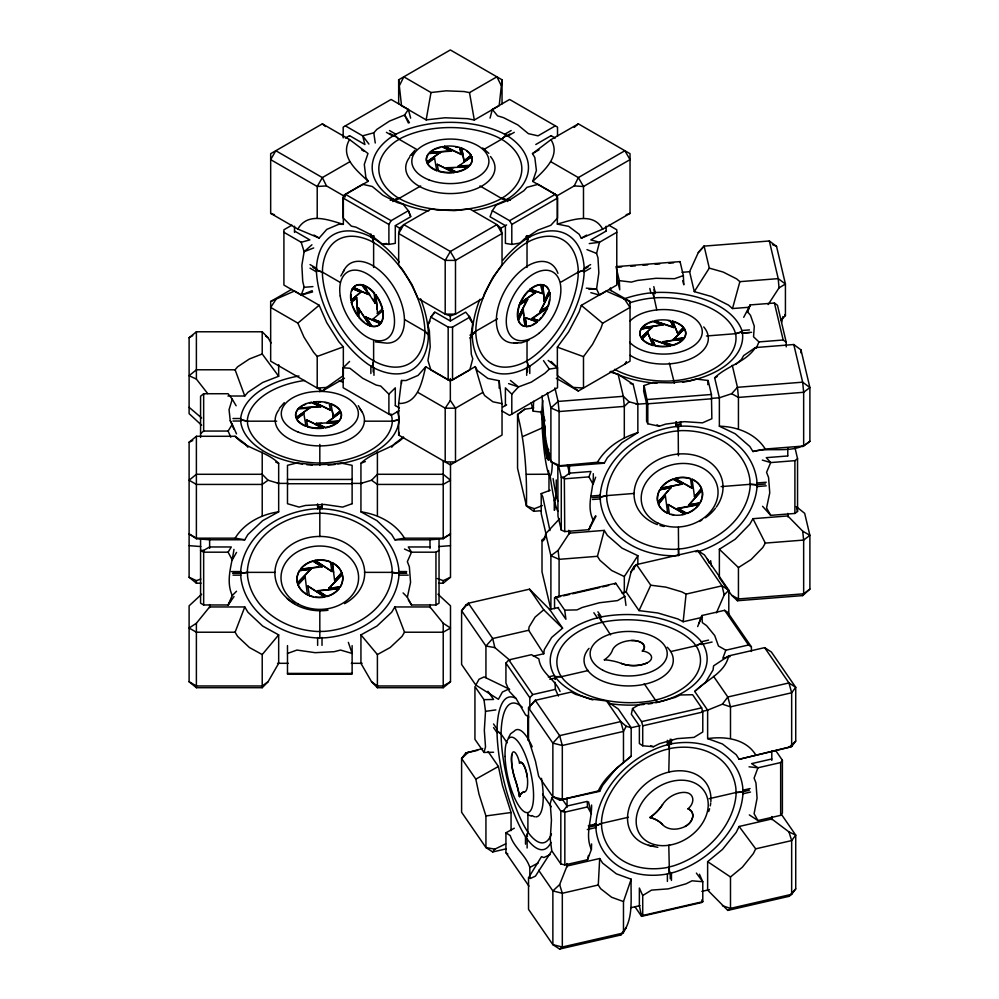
<?xml version="1.0" encoding="UTF-8"?>
<svg xmlns="http://www.w3.org/2000/svg" width="999" height="999" viewBox="0 0 999 999"><rect width="100%" height="100%" fill="white"/><g stroke="black" fill="none" stroke-linecap="round" stroke-linejoin="round"><path stroke-width="1.5" d="M567.057 863.586L567.057 866.682L567.057 863.586M507.18 742.881L501.123 734.09L497.077 730.893L497.065 728.333A82.268 24.838 77.1 0 1 516.096 698.488M550.961 842.494A82.268 24.838 77.1 0 1 528.309 840.659L526.311 837.861L527.897 832.08L526.848 830.544A75.3 22.74 77.1 0 1 501.186 738.211L501.123 731.78A75.3 22.74 77.1 0 1 522.252 707.23M275.15 572.365L247.402 572.365L240.747 573.351L240.734 570.804A82.268 67.17 0 0 1 314.435 508.891L319.817 508.803M319.817 631.493L316.983 631.48A75.3 61.488 0 0 1 247.577 576.373L247.415 570.042A75.3 61.488 0 0 1 314.91 513.374L322.665 513.236A75.3 61.488 0 0 1 392.058 568.344L392.232 574.687A75.3 61.488 0 0 1 324.737 631.343L319.817 631.468M595.928 823.988L595.941 823.226A82.268 62.413 -34.6 0 1 664.422 745.579L669.417 744.342L668.206 742.544L670.229 742.07L671.453 743.843L672.315 743.643A82.268 62.413 -34.6 0 1 742.781 787.637L742.906 794.555A82.268 62.413 -34.6 0 1 674.425 872.202L666.533 874.125A82.268 62.413 -34.6 0 1 596.066 830.144L595.928 823.988L588.336 825.736M678.396 527.297L678.621 555.506L675.536 555.756A82.268 66.546 -13.3 0 1 600.399 501.498L600.262 494.567A82.268 66.546 -13.3 0 1 673.289 426.898L681.705 426.123A82.268 66.546 -13.3 0 1 756.855 480.382L756.992 487.312A82.268 66.546 -13.3 0 1 697.914 551.685M587.3 829.545L595.966 827.559L594.755 823.988L595.966 825.761L601.498 823.426L601.51 821.103A75.3 57.13 -34.6 0 1 664.223 750.037L671.428 748.239A75.3 57.13 -34.6 0 1 735.913 788.536L736.051 792.519L742.869 792.007L736.076 792.507L709.153 798.701M600.274 497.115L606.63 495.616L606.643 493.294A75.3 60.927 -13.3 0 1 673.513 431.356L681.206 430.619A75.3 60.927 -13.3 0 1 749.974 480.307L750.137 486.638A75.3 60.927 -13.3 0 1 683.266 548.563L675.574 549.313A75.3 60.927 -13.3 0 1 606.818 499.612L606.655 495.604L600.299 497.102L599.825 495.217L600.299 498.901L592.582 499.5M736.076 792.507L736.063 794.829A75.3 57.13 -34.6 0 1 673.363 865.908L666.146 867.706A75.3 57.13 -34.6 0 1 601.673 827.409L601.523 823.426L595.966 825.761M390.859 413.836A75.3 43.481 0 0 1 392.058 418.331L392.232 422.814A75.3 43.481 0 0 1 324.737 462.887L316.97 462.987A75.3 43.481 0 0 1 247.577 424.013L247.402 419.53A75.3 43.481 0 0 1 304.545 380.494M420.616 298.813A82.268 47.49 60 0 1 428.346 332.143L428.246 339.023A82.268 47.49 60 0 1 374.625 368.244L368.619 364.66A82.268 47.49 60 0 1 316.496 272.652L316.508 270.117L322.415 272.128L339.947 282.255M502.809 260.277A82.268 47.49 -60 0 1 526.036 239.086L532.042 235.727A82.268 47.49 -60 0 1 584.165 267.557L584.065 274.55A82.268 47.49 -60 0 1 530.444 365.696L524.425 369.056A82.268 47.49 -60 0 1 472.315 337.225L472.402 330.232A82.268 47.49 -60 0 1 479.807 299.363M593.269 473.688C594.13 489.148 585.751 504.945 593.081 519.892L588.96 529.67L564.747 531.58L561.276 530.044L557.966 516.071L557.829 464.622M678.396 455.744L678.171 424.488L680.344 424.3L680.794 426.186L680.794 421.715M591.595 805.044C591.97 819.842 584.665 835.064 591.408 849.387L587.549 859.714L564.835 864.934L560.826 863.935L551.785 850.823L550.249 839.148L551.448 820.129L550.249 803.546L551.785 798.039L554.195 796.827M373.626 340.584L373.626 360.826L372.415 366.958L373.626 360.801L370.154 358.678A75.3 43.481 60 0 1 322.427 274.45L322.415 272.128L316.521 270.117L316.596 265.771A82.268 47.49 60 0 1 370.217 236.551L376.223 240.122A82.268 47.49 60 0 1 399.25 261.963M322.44 272.14L322.552 268.194A75.3 43.481 60 0 1 371.616 241.408L377.11 244.718A75.3 43.481 60 0 1 424.837 328.933L424.712 335.202A75.3 43.481 60 0 1 375.636 361.975L373.626 360.826M475.836 331.243L472.34 334.665L475.811 331.256L475.949 327.173A75.3 43.481 -60 0 1 525.012 243.731L530.506 240.697A75.3 43.481 -60 0 1 578.234 269.805L578.109 276.211A75.3 43.481 -60 0 1 529.033 359.652L527.022 360.826L528.234 366.958L527.022 360.801L523.551 362.687A75.3 43.481 -60 0 1 475.824 333.579L475.811 331.256L497.39 318.806M591.408 849.387L591.608 843.93M678.396 430.831L678.621 426.373M559.627 949.05L562.312 947.015L623.476 932.966L623.476 901.56L611.588 897.252L600.611 888.673L598.276 885.002L599.687 858.516L567.02 866.021L559.627 884.602L552.872 890.921L552.872 944.667L559.627 949.05L620.779 935.002C634.527 920.941 630.332 897.152 631.181 879.207L616.321 873.813L602.609 863.099L599.687 858.516M668.793 772.19L669.417 744.342M644.08 385.552L643.643 391.084L646.578 403.496L646.578 421.228L647.802 423.763L659.265 426.261L665.609 424.125L684.44 421.653L702.472 422.852L711.85 418.731L711.438 394.48L708.129 380.507L696.103 379.033L690.034 380.681L671.365 382.854L652.909 382.43L644.08 385.552L647.802 403.808L647.802 423.763M707.804 384.652L708.129 380.507M502.035 79.795L499.175 105.669L474.313 120.03L467.544 118.681L445.092 117.77L426.161 119.892L401.523 105.669L398.663 79.795L450.349 49.95L502.035 79.795L502.035 103.871M527.022 267.47L527.022 242.557L528.234 237.849L525.899 236.476M542.582 412.287L533.191 411.151L533.628 401.236M683.166 621.74L686.076 594.105L681.842 591.883L665.834 587.112L650.761 585.214L636.538 564.585L633.853 566.62L631.118 571.765L626.148 591.932L639.023 610.614L657.879 612.986L677.871 618.955L683.166 621.74L702.472 617.295M398.663 403.459L401.523 380.469L406.069 380.532L418.082 375.412L425.711 366.758L450.349 380.981L475.212 366.633L477.435 370.604L487.874 378.446L499.175 380.731L502.035 403.658L502.035 435.064L450.349 464.897L398.663 435.064L398.663 403.459C418.306 404.145 422.028 381.406 425.711 366.758M533.341 656.156L543.743 653.771L528.658 630.269L529.095 626.972L535.039 617.17L543.731 609.802L529.52 589.173L468.356 603.221L465.671 605.269L461.6 610.714L461.6 664.46L475.824 685.089L498.414 699.3L502.41 692.032L508.691 689.098M543.743 653.771L544.28 649.65L551.71 637.387L562.574 628.184L549.7 609.49L529.52 589.173M728.658 655.893C725.124 672.976 706.018 680.119 694.742 691.458L707.629 710.152L707.629 738.598L722.489 743.993L736.201 754.707L739.123 759.302L788.96 747.389L791.658 746.528L795.728 741.071L795.728 687.324L771.39 652.022L764.635 647.639L728.658 655.893L713.586 665.871L713.049 669.992L705.619 682.255L694.742 691.458M556.256 479.932L556.256 495.504L554.57 501.061L555.294 504.058A82.268 9.078 85.5 0 0 557.817 511.351M668.793 748.838L669.417 744.317L671.453 743.843L671.453 739.36M233.953 549.388C231.905 564.622 225.424 580.569 232.255 595.516L228.109 604.969L203.659 604.969L200.574 603.184L200.574 538.961M543.843 416.795L543.818 416.883A22.915 2.522 85.5 0 0 543.543 428.184L544.767 426.036M544.942 437.462L545.142 447.702A22.915 2.522 85.5 0 0 547.215 458.154L544.942 437.462L547.502 458.928A22.915 2.522 85.5 0 0 549.163 458.329L546.266 447.877L547.539 452.435M549.974 456.218A22.915 2.522 85.5 0 1 549.85 457.355L549.313 457.392A22.915 2.522 85.5 0 0 549.612 453.459M426.161 119.892L430.994 92.52L403.808 76.823L399.675 85.14M483.978 752.447L474.937 739.335L474.937 686.55L483.978 699.662L485.514 711.338L484.328 730.356L485.514 746.94L483.978 752.447L493.568 752.247M398.663 435.064L399.175 432.38M632.542 708.528L631.343 714.185L639.372 725.836L639.372 743.556L642.719 745.778L653.471 746.703L659.415 743.693L677.072 738.648L693.98 737.387L702.784 731.98L702.784 712.025L701.635 707.841L692.607 694.73L680.307 694.979L675.112 697.414L657.904 702.122L639.797 704.283L632.542 708.528L641.57 721.64L642.719 725.823L642.719 745.778M559.44 518.906L545.704 533.741L544.542 539.248L542.707 541.121L542.007 540.222L546.266 535.776M587.549 859.714L588.448 855.456M781.73 322.09L782.891 316.583M439.036 538.961L439.036 603.184L435.951 604.969L411.513 604.969L407.355 597.24L410.564 582.38L409.365 566.858L407.355 561.638L411.513 552.185L408.291 546.965L429.995 546.965M527.022 242.557L528.234 237.824M490.059 118.132L492.332 109.44L509.615 99.463L557.517 127.11L557.517 136.326M608.803 225.175L616.783 229.77L616.783 285.077L599.5 295.055L596.565 289.023L598.838 272.852L597.976 257.829L596.565 253.421L599.5 242.27L616.783 232.292M624.313 592.994L624.313 576.548L611.638 570.491L599.937 560.314L597.439 556.306L604.258 530.394L569.43 533.141L558.104 550.399L550.899 555.744L550.899 609.477L542.007 571.828L542.007 540.222M749.163 307.242L732.504 308.554L739.872 281.656L736.688 278.908L723.151 272.053L709.302 268.119L704.108 246.116L769.33 240.984L776.535 246.353L785.426 284.003L785.426 315.609L781.168 320.067M543.543 428.346L544.58 424.95M545.154 429.595L544.88 445.666A22.915 2.522 85.5 0 1 543.618 430.294L545.117 426.823L544.467 428.958M549.3 457.492L547.764 451.998L548.563 449.338L548.289 451.96L549.837 457.442M533.691 407.917L524.762 409.203L517.557 414.535L517.557 468.281L526.448 505.931L533.653 511.301L534.44 508.703L542.37 505.569M553.109 478.533A75.3 8.304 85.5 0 0 555.881 493.881L556.256 495.504L554.57 501.073L554.145 499.3A82.268 9.078 85.5 0 1 550.099 475.611M200.574 437.425L200.574 396.253L203.659 393.731L228.109 393.731L232.255 399.2L229.046 409.702L230.257 420.679L233.916 429.158M349.55 139.548C339.385 156.905 356.98 170.654 368.206 181.294L343.344 195.642L343.344 224.35L338.786 224.288L326.773 229.408L319.156 238.062L297.864 229.071L270.667 213.374L270.667 153.684L322.352 123.851L349.55 139.548L367.982 153.484L364.298 164.423L365.871 177.385L368.206 181.294M557.355 195.642L532.717 181.418L536.401 170.492L534.827 157.53L532.492 153.621L550.973 139.648L578.346 123.851L630.032 153.684L630.032 213.374L602.659 229.171L581.318 238.187L579.108 234.216L568.668 226.373L557.355 224.088L557.355 195.642L574.213 185.914L578.346 177.585L624.887 150.724L630.032 159.628L583.491 186.501L574.213 185.914M532.717 181.418C543.556 170.904 561.388 156.319 550.973 139.648M630.032 301.486L606.181 291.021L581.318 305.369L579.108 311.913L568.668 331.805L557.355 347.14L557.355 375.587L578.346 391.009L630.032 361.163L630.032 301.486L609.315 289.523M624.887 299.688L630.032 307.417L602.659 323.226L600.886 328.446L592.532 344.368L583.491 356.643L583.491 388.037L574.213 387.45M623.476 901.56L631.181 879.207M595.666 477.21L593.081 484.29L588.96 476.885L590.933 471.466L569.43 473.151L564.335 477.023L561.276 477.272L558.304 464.685M590.446 525.599L588.96 529.67L595.978 516.171M698.925 623.588L701.91 615.521L724.625 610.314L727.497 612.175L751.398 646.852L751.398 651.448M751.398 646.852L748.526 644.992L725.823 650.212L722.826 658.266L730.032 656.618M492.332 210.702L490.059 216.771L505.407 225.637L505.407 243.356L511.8 244.418L519.98 243.082L524.512 238.836L537.949 230.095L550.811 225.287L557.517 218.032L557.517 198.077L555.332 194.293L538.049 184.315L526.923 187.35L523.813 190.784L511.238 199.026L496.091 205.145L492.332 210.702L509.615 220.692L511.8 224.463L511.8 244.418M283.916 232.292L301.198 242.27L304.133 251.698L301.86 265.247L302.722 281.256L304.133 287.3L301.198 295.055L283.916 285.077L283.916 229.77L291.895 225.175M469.817 317.145L452.535 327.123L448.164 327.123L430.881 317.145L435.002 312.138L450.349 321.004L465.696 312.138L469.817 317.145L472.752 323.177L470.479 339.348L471.328 354.37L472.752 358.778L469.817 369.93L452.535 379.907L448.164 379.907L430.881 369.93L427.947 360.502L430.219 346.953L429.37 330.944L427.947 324.9L430.881 317.145L434.565 312.225M235.102 632.217L244.78 606.955L209.615 606.955L196.391 623.251L189.111 628.021L196.391 632.217L235.102 632.217L237.612 636.425L249.413 647.514L262.213 654.57L262.213 687.699L196.391 687.699L189.111 681.768L189.111 605.819L201.636 594.218M697.677 626.585L701.91 615.521L702.334 622.627L706.568 625.624L714.722 635.564L718.456 646.016L725.823 650.212M519.268 304.945L519.193 305.157A22.915 13.224 -60 0 0 517.719 318.494L527.709 299.475L519.268 304.945L527.709 299.475M519.93 303.271L519.992 303.109A22.915 13.224 -60 0 1 528.683 290.459L535.551 292.732L519.93 303.271L535.177 292.52M519.655 305.157L519.567 305.369A22.915 13.224 -60 0 0 518.094 318.706L518.131 318.831M520.304 303.484L520.367 303.321A22.915 13.224 -60 0 1 529.058 290.684L535.551 292.732M547.215 307.68L531.967 318.431L538.836 320.704A22.915 13.224 -60 0 0 547.527 308.054L547.152 307.842A22.915 13.224 -60 0 1 546.216 309.865M548.251 306.218L548.326 306.006A22.915 13.224 -60 0 0 549.8 292.67L539.797 311.688L548.251 306.218L539.797 311.688M747.027 312.55L750.212 304.92L774.425 303.022L777.484 305.294L786.225 342.27L786.225 346.878M756.293 348.264L758.94 341.908L783.166 339.997L786.225 342.27M716.433 612.849L724.2 594.917L728.795 590.234L704.457 554.92L697.702 550.536L636.538 564.585L631.118 571.765M698.326 252.51L704.108 246.116L698.326 252.51L689.585 271.703L694.293 291.633L711.6 296.553L728.521 305.12L732.504 308.554M639.023 610.614L650.761 585.214M559.627 800.087L598.276 790.958C605.132 775.998 619.193 766.695 631.181 756.168L631.181 727.709L618.306 709.028L606.568 700.961L591.483 699.063L575.486 694.293L571.253 692.057L535.289 700.324L528.533 707.816L528.533 739.422L535.464 761.163L538.648 776.248L552.872 796.865L559.627 800.087L599.687 791.333L602.609 785.401L616.321 768.381L631.181 756.168M727.809 910.414L730.494 908.378L791.658 894.317L791.658 840.584L795.728 835.127L788.96 831.905L771.79 818.968L739.123 826.473L736.201 832.404L722.489 849.425L707.629 861.65L707.629 890.097L727.809 910.414L788.96 896.353L791.658 894.317L795.728 888.873L795.728 835.127L781.505 814.497M788.96 831.905L791.658 840.584L755.694 848.838L753.358 853.583L742.382 867.194L730.494 876.972L730.494 908.378L722.389 905.718M517.744 318.606L527.335 299.25M523.439 325.924A22.915 13.224 -60 0 1 518.119 320.03L523.151 309.64L525.112 326.473A22.915 13.224 -60 0 1 518.506 320.254L523.526 309.852M545.891 297.465L548.426 292.357M544.368 301.523L549.4 291.134A22.915 13.224 -60 0 0 542.794 284.915L544.368 301.523L542.794 284.915M540.184 311.913L549.775 292.557M743.706 317.332L750.212 304.92L747.664 311.863L750.511 315.372L754.282 326.149L753.546 336.813L758.94 341.908M508.279 738.136L510.551 733.815L514.21 731.181A44.705 13.499 77.1 0 1 529.845 741.945M606.568 700.961L620.779 721.578L626.211 726.273L623.476 731.418L623.476 762.824M475.824 685.089L479.008 679.27L484.04 676.922L509.677 689.298M551.56 851.148L535.464 876.111L530.432 878.458L528.533 877.746L541.495 856.643L543.868 857.542L550.149 854.595M679.632 262.362L680.057 261.601L615.996 266.646L619.305 280.632L619.73 289.847L616.808 277.435M737.462 600.736L738.436 598.95L738.436 567.557L719.367 549.263L735.214 539.21L749.837 524.188L752.946 518.693L787.786 515.946L802.672 531.143L809.889 535.352L809.889 589.098L802.672 595.604L737.462 600.736L731.668 595.254L719.367 577.722L719.367 549.263M802.672 595.604L803.658 593.818L809.889 589.098M427.947 324.9L430.057 321.116M542.007 395.879L545.704 439.685L550.899 461.688L558.104 465.884L597.439 462.262C606.081 447.377 621.653 437.612 637.849 432.642L637.849 404.195L633.141 384.253L618.131 374.3L609.827 371.94M558.104 465.884L569.43 465.959L604.258 463.211L607.367 457.717L622.002 442.694L637.849 432.642M796.29 506.605L804.682 513.349L809.889 535.352L803.658 540.072L765.309 543.094L762.824 547.502L751.123 559.515L738.436 567.557M236.526 552.41L232.255 559.915L228.109 552.185L231.318 546.965L209.615 546.965L203.659 550.399L200.574 550.399L203.659 552.185L228.109 552.185M755.431 347.552C745.966 362.25 726.872 365.834 714.66 377.834L719.367 397.777L719.367 426.223L735.214 433.778L749.837 446.503L752.946 451.511C771.003 446.528 794.792 454.87 809.889 441.296L809.889 387.55L800.986 349.9L793.78 344.53L755.431 347.552L743.618 355.619L741.383 359.553L735.776 364.498M340.821 275.986L344.368 269.83M262.213 687.699L268.044 681.768L278.671 663.336L278.671 634.889L262.675 626.073L247.914 612.212L244.78 606.955M388.898 244.418L388.898 224.463L391.084 220.692L408.366 210.702L410.639 216.771L395.292 225.637L395.292 243.356L388.898 244.418L382.205 243.943L369.33 233.891L355.894 227.123L351.373 226.149L343.181 218.032L343.181 198.077L345.367 194.293L362.649 184.315L372.277 186.488L382.879 195.23L397.165 202.497L403.109 204.283L408.366 210.702L410.776 216.346M624.887 364.136L626.361 361.588M278.671 511.838L262.675 520.641L247.914 534.515L244.78 539.772L209.615 539.772L196.391 538.736L189.111 533.966L196.391 538.174L235.102 538.174C244.355 523.064 261.426 514.26 278.671 511.838L278.671 463.274C266.084 450.924 246.778 449.475 235.102 436.288L196.391 436.288L189.111 442.22L189.111 577.26L196.391 583.204L201.036 583.204M377.397 687.699L377.397 654.57L390.197 647.514L401.998 636.425L404.508 632.217L443.219 632.217L450.499 628.021L443.219 623.251L429.995 606.955L394.842 606.955L391.695 612.212L376.935 626.073L360.939 634.889L360.939 663.336L371.566 681.768L377.397 687.699L443.219 687.699L450.499 681.768L450.499 605.819L437.974 594.218M231.318 599.75L228.109 604.969L234.028 596.565M230.781 437.2L228.109 431.056L232.255 424.375L230.257 420.679M593.081 519.892L595.516 515.984M694.293 291.633L709.302 268.119M624.313 576.548L637.849 555.681L622.002 548.126L607.367 535.402L604.258 530.394M768.181 304.533L779.008 287.912L785.426 284.003L778.221 278.634L769.33 240.984M659.977 489.335L659.864 489.51A22.915 18.432 -16.7 0 0 657.817 502.197L671.303 487.487L659.952 489.81A22.915 18.432 -16.7 0 0 657.904 502.509M660.888 487.949L660.976 487.812A22.915 18.432 -16.7 0 1 673.089 478.971L682.23 484.178L660.988 488.249L682.142 483.878M660.988 488.249L661.076 488.111A22.915 18.432 -16.7 0 1 673.189 479.283L682.23 484.178M698.913 504.308L677.672 508.379L686.8 513.586A22.915 18.432 -16.7 0 0 698.913 504.757L698.825 504.445A22.915 18.432 -16.7 0 1 696.053 507.579M688.586 505.082L702.085 490.359A22.915 18.432 -16.7 0 1 700.037 503.059L688.586 505.082L699.937 502.747A22.915 18.432 -16.7 0 0 701.585 499.175M275.811 299.688L270.667 307.417L297.864 323.114L303.958 337.088L313.574 352.272L317.207 356.431L317.207 388.037L326.486 387.45L343.344 375.587L343.344 346.878L338.786 341.695L326.773 322.702L319.156 305.244L294.518 291.021L270.667 301.486L270.667 361.163L322.352 391.009L344.518 378.209M450.349 400.449L445.204 408.191L445.204 461.938L455.494 461.938L455.494 408.191L450.349 400.449L450.324 378.546M343.181 137.862L343.181 127.11L391.084 99.463L408.366 109.44L404.607 115.01L389.46 121.116L376.885 129.37L373.776 132.805L362.649 135.839L345.367 125.862M299.675 570.229L299.563 570.392A22.915 18.694 -3.5 0 0 297.477 582.917L311.064 568.955L299.575 570.704A22.915 18.694 -3.5 0 0 297.49 583.229L297.54 583.366M300.599 568.906L300.687 568.781A22.915 18.694 -3.5 0 1 312.974 560.901L322.165 566.82L300.624 569.218L318.082 566.957M300.624 569.218L300.711 569.093A22.915 18.694 -3.5 0 1 312.987 561.213L322.165 566.82M339.161 588.274L339.073 588.399A22.915 18.694 -3.5 0 1 326.785 596.278L317.607 590.671L326.81 596.59A22.915 18.694 -3.5 0 0 339.086 588.711L317.607 590.671M340.097 587.262L340.222 587.1A22.915 18.694 -3.5 0 0 342.295 574.575L328.708 588.536L340.085 586.962L334.39 587.587M352.46 288.649L352.372 288.761A22.915 13.212 60 0 0 350.899 300.399L360.889 292.058L352.46 288.649L360.889 292.058M353.109 287.737L353.171 287.65A22.915 13.212 60 0 1 361.85 285.04L368.718 294.368L362.237 284.815A22.915 13.212 60 0 0 353.559 287.425L368.344 294.593M352.834 288.436L352.759 288.549A22.915 13.212 60 0 0 351.573 291.271M380.744 323.439L380.307 323.751A22.915 13.212 60 0 1 371.628 326.361L365.135 316.795L380.681 323.526A22.915 13.212 60 0 1 372.003 326.136L365.522 316.583M381.019 322.739L381.106 322.627A22.915 13.212 60 0 0 382.58 310.989L382.954 310.764A22.915 13.212 60 0 1 381.481 322.402L372.964 319.118L382.929 310.614M641.346 328.521L641.258 328.646A22.915 13.224 0 0 0 641.258 337.55L652.472 326.91L641.258 329.083A22.915 13.224 0 0 0 641.258 337.987L641.321 338.087M642.045 327.535L642.12 327.447A22.915 13.224 0 0 1 653.034 321.141L663.086 324.925L642.045 327.972L663.086 324.488M642.045 327.972L642.12 327.884A22.915 13.224 0 0 1 647.439 323.738M683.616 338.649L683.541 338.748A22.915 13.224 0 0 1 672.627 345.055L662.574 341.695L672.627 345.492A22.915 13.224 0 0 0 683.541 339.185L662.574 341.695M684.315 338.112L684.402 337.55A22.915 13.224 0 0 0 684.402 328.634L673.189 339.722L684.402 337.987A22.915 13.224 0 0 0 684.402 329.071L684.34 328.546M482.679 748.526L465.671 753.059L461.6 758.516L461.6 812.262L485.939 847.564L492.694 851.947L506.181 848.85M551.785 798.039L560.826 811.151L563.698 810.501L567.02 806.031L587.2 801.398L587.549 806.93L591.408 813.785L588.536 801.847M749.325 814.897L757.954 820.566L780.656 815.346L780.656 762.562L782.392 760.251L775.811 750.711M780.656 815.346L782.392 813.036L782.392 760.251M707.629 710.152L722.389 704.183L727.809 696.99L788.96 682.941L795.728 687.324L791.658 692.782L791.658 746.528L739.123 759.302M620.779 935.002L626.211 927.809M492.694 851.947L494.855 849.15L505.669 843.868M262.213 654.57L278.671 634.889M207.73 393.606L196.391 379.096L189.111 375.724L196.391 369.78L235.102 369.78L237.612 366.808L249.413 358.966L262.213 353.983L262.213 331.78L196.391 331.78L189.111 337.724L189.111 413.661L201.636 425.262M227.959 396.016L244.78 396.016L247.914 392.307L262.675 382.492L278.671 376.261L278.671 364.635M391.695 447.24L394.842 443.519L403.309 437.187M403.671 437.275C391.708 449.475 373.314 451.286 360.939 463.274L360.939 511.838L376.935 520.641L391.695 534.515L394.842 539.772L429.995 539.772L443.219 538.736L450.499 533.966L443.219 538.174L404.508 538.174L394.842 539.772M409.852 156.106L414.847 150.325M279.308 408.416L284.303 402.647M297.864 229.071C307.817 211.588 328.521 219.955 343.344 224.35M668.281 490.509L657.954 502.647M658.316 503.746L665.384 495.729L658.466 504.233A22.915 18.432 -16.7 0 0 667.682 513.336L665.384 495.729M701.485 488.511L694.517 496.84L701.485 488.511A22.915 18.432 -16.7 0 0 692.307 479.532L692.22 479.22A22.915 18.432 -16.7 0 1 701.423 488.336L701.573 488.823M688.686 505.382L701.947 489.922A22.915 18.432 -16.7 0 1 702.097 497.34M528.771 717.007L525.561 714.897L516.158 698.638L509.44 691.508L505.931 683.029L505.931 663.074L508.803 659.902L531.505 654.682L538.873 658.878C540.596 673.201 555.132 679.058 560.064 691.445M529.832 708.503L529.832 697.752L532.704 694.58L555.407 689.36L558.404 696.053M788.96 896.353L795.728 888.873M731.668 393.706L737.462 387.312L802.672 382.18L809.889 387.55L803.658 392.282L738.436 397.415L731.668 393.706L719.367 397.777M511.8 414.123L511.8 394.168L518.493 386.913L531.368 382.105L544.805 373.364L549.325 369.118L557.517 367.782L557.517 387.737L509.615 415.384L501.648 410.776M297.515 583.054L311.064 568.955M297.989 584.502L305.157 577.047L307.405 594.83A22.915 18.694 -3.5 0 1 298.064 584.989L298.052 584.69A22.915 18.694 -3.5 0 0 307.38 594.53L307.555 594.904M298.002 584.815L305.157 577.047M334.628 580.444L341.77 572.677L334.628 580.444L332.367 562.649A22.915 18.694 -3.5 0 1 341.708 572.489L341.783 572.989M328.708 588.536L342.232 574.125M371.566 480.232L377.397 474.288L443.219 474.288L450.499 480.232L443.219 484.428L377.397 484.428L371.566 480.232L360.939 483.391M232.255 595.516L236.526 591.246M429.046 153.009L428.933 153.134A22.915 13.224 0 0 0 426.848 161.963L440.447 152.285L428.933 153.571A22.915 13.224 0 0 0 426.848 162.4L426.898 162.5M429.982 152.098L430.07 152.01A22.915 13.224 0 0 1 442.357 146.616L451.536 151.161L429.982 152.535L451.536 150.724M429.982 152.535L430.07 152.447A22.915 13.224 0 0 1 432.867 150.424M468.556 166.358L468.469 166.446A22.915 13.224 0 0 1 456.181 171.84L447.003 167.732L456.181 172.278A22.915 13.224 0 0 0 468.469 166.883L447.003 167.732M458.079 166.171L469.605 165.322A22.915 13.224 0 0 0 471.678 156.493L458.079 166.608L469.605 165.759A22.915 13.224 0 0 0 471.678 156.93L471.64 156.393M298.314 408.628L298.189 408.741A22.915 13.224 0 0 0 296.116 417.57L309.715 407.892L298.314 408.628L309.715 408.329M299.238 407.704L299.325 407.617A22.915 13.224 0 0 1 311.613 402.222L320.791 406.768L299.238 408.141L320.791 406.331M299.238 408.141L299.325 408.054A22.915 13.224 0 0 1 302.135 406.031M399.051 410.776L391.084 415.384L343.181 387.737L343.181 367.782L349.575 361.463M337.812 421.965L337.724 422.053A22.915 13.224 0 0 1 325.437 427.447L316.258 423.339L325.437 427.884A22.915 13.224 0 0 0 337.724 422.49L316.258 423.339M327.347 421.778L338.861 420.929A22.915 13.224 0 0 0 340.946 412.1L327.347 422.215L338.861 421.366A22.915 13.224 0 0 0 341.296 413.823M388.898 414.123L388.898 394.168L395.292 387.849L395.292 405.582M641.321 337.65L652.472 326.91M642.032 338.624L647.926 332.942L653.034 345.492A22.915 13.224 0 0 1 642.12 339.185L642.12 338.748A22.915 13.224 0 0 0 653.034 345.055L653.209 345.092M642.032 339.061L647.926 332.942M677.734 333.678L683.541 327.435A22.915 13.224 0 0 0 672.627 321.129L677.734 333.678L683.628 327.56M673.189 339.722L684.34 328.983M637.849 404.195L629.108 401.785L624.313 406.406L559.09 411.538L550.899 407.942L547.34 392.882M468.356 752.197L461.6 758.516L475.824 779.145L479.008 794.217L485.939 815.958L485.939 847.564L494.855 849.15M788.96 747.389L795.728 741.071M311.938 244.78L304.133 251.698L313.711 247.939M530.094 289.211L530.219 289.098A22.915 13.224 -60 0 1 541.033 284.565L542.445 293.581L530.094 289.211L542.445 293.581M530.481 289.423L530.594 289.323A22.915 13.224 -60 0 1 541.421 284.777L541.558 284.79M537.037 321.74L525.074 317.582L526.485 326.611A22.915 13.224 -60 0 0 537.3 322.065L536.925 321.84A22.915 13.224 -60 0 1 532.18 324.912M531.967 318.431L538.461 320.492M484.003 149.4L501.535 139.286L506.243 135.165L508.454 136.438A82.268 47.49 0 0 1 509.965 197.49L504.045 201.011A82.268 47.49 0 0 1 474.075 210.527M350.936 300.562L360.514 292.282M351.261 302.21L356.705 297.602L357.904 316.271A22.915 13.212 60 0 1 351.311 302.41L356.705 297.602M377.147 313.574L382.555 308.753A22.915 13.212 60 0 0 375.949 294.905L377.535 313.349M574.213 127.397L578.346 123.851M322.352 391.009L326.486 387.45M297.864 323.114L319.156 305.244M200.574 433.578L203.659 431.056L228.109 431.056M438.573 583.204L443.219 583.204L450.499 577.26L450.499 463.299M762.312 460.089L770.691 462.574L794.904 460.664L797.552 458.666L794.904 447.477M762.549 506.281L770.691 515.359L794.904 513.449L797.552 511.451L797.552 458.666M554.545 608.653L554.545 597.902L555.681 597.04L615.746 583.241L624.787 596.353L625.973 605.456M614.61 584.103L615.746 583.241M695.903 551.898L697.702 550.536L722.04 585.839L724.2 594.917M524.762 409.203L517.557 414.535C525.349 444.255 526.972 475.312 526.448 505.931L534.44 508.703M802.672 446.628L809.889 441.296M426.898 162.063L440.447 152.285M427.36 163.087L434.528 157.917L436.763 170.754A22.915 13.224 0 0 1 427.422 163.661L427.422 163.224A22.915 13.224 0 0 0 436.763 170.317L436.913 170.804M427.422 163.661L434.528 157.917M463.998 160.976L471.116 155.232A22.915 13.224 0 0 0 461.763 148.139L463.998 160.976L471.166 155.369M458.079 166.608L460.464 164.885M471.678 156.93L464.036 161.875M296.154 417.669L309.715 407.892M296.628 418.693L303.796 413.524L306.031 426.361A22.915 13.224 0 0 1 296.678 419.268L296.678 418.831A22.915 13.224 0 0 0 306.031 425.924L306.181 426.411M296.628 419.13L303.796 413.524M333.266 416.583L340.372 410.839A22.915 13.224 0 0 0 331.031 403.746L331.031 404.183A22.915 13.224 0 0 1 340.372 411.276L333.266 416.583L332.217 410.676M327.347 422.215L340.896 412M268.044 480.232L262.213 484.428L196.391 484.428L189.111 480.232L196.391 474.288L262.213 474.288L268.044 480.232L278.671 483.391M268.044 681.768L262.213 685.963L196.391 685.963L189.111 681.768M501.535 139.286L503.546 140.447A75.3 43.481 0 0 1 504.882 196.328L499.525 199.575A75.3 43.481 0 0 1 402.722 200.349L397.115 197.253A75.3 43.481 0 0 1 395.766 141.359L401.136 138.124A75.3 43.481 0 0 1 497.939 137.35L501.523 139.298L506.231 135.177L502.347 133.017A82.268 47.49 0 0 0 396.603 133.891L390.696 137.412A82.268 47.49 0 0 0 392.195 198.464L398.301 201.885A82.268 47.49 0 0 0 428.733 210.901M532.342 318.644L547.589 307.904M642.719 895.529L639.372 888.049L639.372 905.781L641.57 916.345L642.719 915.484L642.719 895.529L651.51 890.109L668.418 888.848L686.076 883.803L692.032 880.806L702.784 881.73L702.784 901.685L701.635 902.547L641.57 916.345L635.002 906.805M624.787 596.353L617.532 600.599L599.425 602.759L582.217 607.467L577.01 609.902L564.722 610.152L555.681 597.04M345.417 138.062L349.438 135.739M349.725 161.788L322.352 177.585L317.207 186.501L317.207 218.107M430.994 92.52L446.141 90.822L464.11 91.546L469.518 92.62L496.89 76.823L501.023 85.14M390.272 200.337L392.857 198.851L392.857 201.548M504.682 134.278L511.151 130.544M394.742 200.462L397.44 198.901M505.531 136.488L509.927 133.953M399.113 198.414L394.418 199.738L399.138 198.401L420.691 185.964M507.804 136.051L514.273 132.318M555.332 125.862L538.049 135.839L528.409 133.666L517.819 124.925L503.533 117.657L497.577 115.859L492.332 109.44M189.111 337.724L192.757 335.614M373.214 235.577L370.866 236.925L370.866 233.941M535.776 144.53L551.123 135.664M270.667 301.486L291.521 289.448M532.492 153.621L539.035 149.838M363.274 285.427L363.773 285.239A22.915 13.212 60 0 1 374.575 293.194L375.237 303.409L363.386 285.452A22.915 13.212 60 0 1 374.2 293.406L375.237 303.409M361.65 291.571L368.718 294.368M369.98 295.504L368.681 292.769M358.241 307.979L370.092 325.936A22.915 13.212 60 0 1 359.278 317.982L358.241 307.979L370.204 325.974M509.615 220.692L555.332 194.293M501.236 228.022L506.593 224.925M511.8 224.463L557.517 198.077M359.141 317.807L359.665 317.769A22.915 13.212 60 0 0 364.148 322.153M382.592 308.966L382.167 308.978A22.915 13.212 60 0 0 375.574 295.13L375.462 294.992M372.964 319.118L381.406 322.527M581.318 238.187L586.625 235.127M606.181 231.031L590.834 239.897L599.5 242.27L589.235 243.581M584.165 268.319L590.634 264.585M560.701 282.242L578.234 272.128L584.14 270.117L578.234 272.128M584.015 269.33L588.049 266.995M469.717 337.962L472.302 336.463L469.967 335.115M584.14 271.903L590.609 268.169M475.212 366.633L482.867 392.382L455.494 408.191L445.204 408.191L418.019 392.495M502.572 407.167L506.593 404.845M404.458 549.038L411.513 552.185L435.951 552.185L439.036 550.399M450.499 681.768L443.219 685.963L377.397 685.963L371.566 681.768M475.824 779.145L498.414 766.483L488.111 751.535M528.946 886.125L505.931 852.734L505.931 832.779L514.323 828.221M529.832 878.208L529.832 867.457L538.236 862.899M714.66 377.834L717.27 376.486M189.111 442.22L192.757 440.534M437.35 578.558L443.219 580.631L450.499 577.26M670.541 651.61L695.966 645.766L702.147 642.944L703.321 644.617A82.268 47.49 0 0 1 662.874 701.023L655.893 702.722M522.752 436.538L543.006 427.597M312.237 290.647L301.198 295.055L312.612 291.933M360.939 463.274L365.309 461.575M546.103 534.265L541.221 513.561L541.221 493.606L550.162 490.272M317.207 356.431L343.344 346.878M287.487 653.458L296.953 650.062L315.147 652.684L334.153 651.698L340.559 650.062L352.123 653.458L348.351 642.357M680.057 261.601L683.353 275.587L674.537 278.709L656.068 278.284L637.399 280.457L631.331 282.105L619.305 280.632M189.111 577.26L196.391 580.631L200.799 579.07M626.173 214.723L630.032 213.374M528.971 340.222L521.216 342.882L514.135 342.882M695.966 645.766L697.015 647.29A75.3 43.481 0 0 1 659.964 698.925L652.809 700.674A75.3 43.481 0 0 1 563.374 679.283L560.352 675.149A75.3 43.481 0 0 1 597.402 623.513L604.545 621.778A75.3 43.481 0 0 1 693.98 643.169L695.941 645.766L702.135 642.944L700.049 640.084A82.268 47.49 0 0 0 602.335 616.733L594.492 618.618A82.268 47.49 0 0 0 554.045 675.037L557.317 679.57A82.268 47.49 0 0 0 592.857 699.924M675.074 478.346L675.237 478.296A22.915 18.432 -16.7 0 1 690.309 478.484L690.396 478.796A22.915 18.432 -16.7 0 0 675.324 478.596L684.515 483.916M669.505 513.773L669.592 514.073A22.915 18.432 -16.7 0 0 684.665 514.273L684.577 513.961A22.915 18.432 -16.7 0 1 682.379 514.473M677.672 508.379L686.713 513.286A22.915 18.432 -16.7 0 0 694.43 508.991M706.468 335.989L735.489 333.703L742.082 331.78L741.233 328.708A82.268 47.49 0 0 0 656.131 292.47L647.727 293.207A82.268 47.49 0 0 0 623.626 299.038M301.198 242.27L309.865 239.897L294.518 231.031M654.944 320.679L655.107 320.642A22.915 13.224 0 0 1 670.541 320.642L673.551 327.547L654.944 321.116L673.551 327.11M663.086 324.925L653.034 321.578A22.915 13.224 0 0 0 649.175 322.914M654.944 321.116L655.107 321.079A22.915 13.224 0 0 1 657.255 320.704M670.716 345.504L670.554 345.542A22.915 13.224 0 0 1 655.119 345.554L652.11 339.073L670.554 345.991A22.915 13.224 0 0 1 655.119 345.991L652.11 339.073M557.355 224.088C571.878 219.967 593.431 211.813 602.659 229.171M314.972 560.427L315.147 560.389A22.915 18.694 -3.5 0 1 330.432 561.775L331.905 571.453L314.972 560.427L331.905 571.453M314.997 560.739L315.16 560.689A22.915 18.694 -3.5 0 1 330.444 562.075L330.632 561.863M324.775 596.753L307.867 586.038L309.34 595.716A22.915 18.694 -3.5 0 0 324.638 597.102L324.613 596.79A22.915 18.694 -3.5 0 1 315.684 597.065M465.671 605.269L468.656 604.582M554.545 597.902L560.551 596.528M563.561 595.829L569.567 594.455M572.564 593.768L599.6 587.549M602.597 586.863L608.603 585.489M549.425 609.577L558.541 607.479M621.902 592.919L626.46 591.87M528.658 630.269L492.694 638.536L485.939 646.028L485.939 677.634M686.076 594.105L722.04 585.839L728.795 590.234L728.795 615.809M548.301 676.935L554.383 675.536L555.207 679.407L555.232 676.698L561.388 676.685L588.324 670.491M701.323 641.77L708.553 640.109M549.812 679.27L556.043 677.871M701.323 644.48L712.1 642.02M465.671 753.059L477.659 750.299M641.57 721.64L701.635 707.841M519.592 763.161A11.626 3.509 77.1 0 0 515.384 752.884A11.626 3.509 77.1 0 0 511.888 754.507L511.75 754.545A21.866 6.593 77.1 0 0 514.96 779.07A37.999 11.476 77.1 0 1 519.455 796.578L519.592 796.54A37.999 11.476 77.1 0 1 524.088 792.07A21.866 6.593 77.1 0 0 527.297 776.872A11.626 3.509 77.1 0 0 523.813 765.122A11.626 3.509 77.1 0 0 519.592 763.161L519.455 763.199A11.626 3.509 77.1 0 1 523.676 765.159A11.626 3.509 77.1 0 1 527.16 776.91L527.297 776.872M630.906 727.784L640.022 725.686M701.86 711.475L707.941 710.077M642.719 725.823L702.784 712.025M514.96 779.07L515.109 779.033A21.866 6.593 77.1 0 1 511.888 754.507M524.088 792.07L523.951 792.107A37.999 11.476 77.1 0 0 519.455 796.578M771.79 758.99L751.623 763.623L757.954 767.781L780.656 762.562M587.549 806.93L564.835 812.15L560.826 811.151L560.826 863.935M527.547 836.238L525.162 836.213A82.268 24.838 77.1 0 1 497.115 735.351L497.077 730.906L501.136 734.103M742.869 790.221L750.099 788.561M601.498 823.426L628.433 817.244M588.623 827.209L594.755 825.786M743.181 791.695L749.275 790.271M742.906 793.793L750.511 792.045M598.276 885.002L562.312 893.268L552.872 890.921L538.648 870.291M630.906 907.704L640.022 905.606M701.86 891.395L709.465 889.647M364.485 421.178L392.245 421.178L398.888 419.78L398.776 416.67A82.268 47.49 0 0 0 397.327 411.426M752.946 451.511L765.309 449.038L803.658 446.029L803.658 392.282L802.672 382.18L793.78 344.53M660.077 489.635L671.303 487.487M677.759 508.691L699 504.62M629.607 302.859A75.3 43.481 0 0 1 649.1 298.401L656.768 297.702A75.3 43.481 0 0 1 734.652 330.906L735.464 333.703L742.057 331.78L742.519 333.566A82.268 47.49 0 0 1 682.504 382.28M240.771 573.351L247.427 572.365M444.355 146.316L444.53 146.291A22.915 13.224 0 0 1 459.827 147.49L461.288 154.583L444.355 146.316L461.288 154.133M442.357 147.053L451.536 151.161M454.17 172.14L454.008 172.165A22.915 13.224 0 0 1 438.711 170.966L438.711 171.403A22.915 13.224 0 0 0 454.008 172.615L437.25 164.323L454.17 172.577M313.624 401.923L313.786 401.898A22.915 13.224 0 0 1 329.083 403.097L330.544 410.177L313.624 401.923L330.544 410.177M320.791 406.768L311.613 402.659A22.915 13.224 0 0 0 309.503 403.109M313.624 402.36L313.786 402.335A22.915 13.224 0 0 1 316.009 402.122M323.439 427.747L323.264 427.772A22.915 13.224 0 0 1 307.967 426.573L307.967 427.01A22.915 13.224 0 0 0 323.264 428.209L306.506 419.93L313.948 423.364M641.346 328.958L644.13 328.559M646.902 328.147L652.472 327.347M673.189 339.285L684.315 337.674M662.574 342.133L671.815 340.359M676.248 340.159L683.616 339.086M485.514 711.338L495.879 709.902M485.939 815.958L511.063 812.512L511.063 830.644M561.413 676.673L555.232 676.698M299.688 570.529L311.089 569.268M328.683 588.224L331.543 587.912M317.632 590.983L339.173 588.586M614.56 369.343A75.3 43.481 0 0 0 670.704 380.994L678.371 380.294A75.3 43.481 0 0 0 735.863 335.327L735.489 333.703M386.738 243.531L382.205 243.943L386.513 243.993M392.22 421.178L398.876 419.78L398.913 421.578A82.268 47.49 0 0 1 337.899 464.023M304.133 287.3L312.937 286.613M617.107 267.282L621.678 266.92M630.831 266.196L635.401 265.846M643.031 265.247L647.602 264.885M655.232 264.285L659.815 263.923M668.955 263.199L673.538 262.837M682.03 272.315L689.785 271.703M739.872 281.656L778.221 278.634L779.008 287.912M749.475 329.92L741.77 330.532L741.77 333.229M742.394 333.029L751.635 332.305M743.006 333.117L749.425 332.63M647.389 399.525L711.438 394.48M636.138 404.32L646.99 403.471M711.8 398.364L719.555 397.752M647.802 403.808L711.85 398.763M678.171 424.5L676.011 424.675L676.448 426.561L676.448 422.077M545.117 447.49L545.479 437.425M549.175 458.254L549.712 458.216A22.915 2.522 85.5 0 1 548.039 458.891M547.477 458.853L547.552 454.695M787.786 455.969L766.283 457.654L770.691 462.574L766.57 472.352L768.556 477.422L769.754 492.844L766.57 507.954L770.691 515.359M588.96 476.885L564.747 478.796L561.276 477.272L561.276 530.044M591.008 496.053L600.249 495.329M756.955 482.979L766.208 482.255M606.63 495.616L634.128 493.444M721.128 486.6L750.149 484.315L756.955 484.777L750.149 484.315M592.195 497.614L600.124 497.002M756.206 484.715L765.484 483.991M756.992 486.563L766.233 485.826M533.653 511.301L541.321 510.701M438.786 546.565L450.499 545.654M597.439 556.306L559.09 559.328L550.899 555.744L545.704 533.741M430.482 153.359L440.447 152.722M447.003 168.169L453.771 167.745M459.49 167.382L468.556 166.796M326.486 185.914L317.207 186.501L270.667 159.628L275.811 150.724L322.352 177.585L326.486 185.914L345.417 196.84M316.258 423.776L321.678 423.439M327.247 423.077L337.812 422.402M327.997 610.239C313.561 612.225 298.276 608.566 287.262 598.751M588.96 289.31L596.565 289.023L586.301 288.174M483.978 699.662L493.568 699.462L487.949 691.308M707.629 738.598C724.949 736.188 745.629 738.636 755.694 754.794M317.632 506.893L322.015 506.868M319.817 508.791L322.939 508.778A82.268 67.17 0 0 1 398.776 568.955L398.876 571.565L406.655 571.565M394.368 573.251L406.68 573.251L398.913 573.226L398.913 575.899A82.268 67.17 0 0 1 325.199 637.812L316.708 637.924A82.268 67.17 0 0 1 240.871 577.747L240.771 571.44M526.448 474.325L548.975 474.238L548.975 490.859M232.954 418.519L240.722 418.519L240.747 419.78L247.427 421.178L276.686 421.178M232.979 421.041L240.759 421.041L240.871 422.889A82.268 47.49 0 0 0 302.547 464.123M287.487 479.445L352.123 479.445M277.522 483.391L288.324 483.391M351.323 483.391L362.125 483.391M287.487 483.741L352.123 483.741M231.406 571.565L240.734 571.565M364.485 572.365L392.245 572.365L398.876 573.351L398.876 571.44L398.913 575.137L408.241 575.137M233.042 573.226L240.771 573.226L232.929 573.251M232.992 575.137L240.771 575.137M277.522 663.311L288.324 663.311M351.323 663.311L362.125 663.311M287.487 673.413L352.123 673.413M343.181 367.782L349.887 368.256L362.749 378.309L376.186 385.077L380.719 386.051L388.898 394.168M189.111 545.654L200.824 546.565M542.295 284.678L542.407 284.69A22.915 13.224 -60 0 1 548.463 289.51M525.961 326.373L526.098 326.386A22.915 13.224 -60 0 0 530.594 325.574M749.013 766.807L757.954 767.781L754.095 778.121L755.956 782.916L757.08 798.176L754.095 813.723L757.954 820.566M719.367 426.223C737.037 426.523 755.594 433.603 765.309 449.038M597.439 462.262L604.258 463.211M392.245 572.365L398.901 573.351M235.102 538.174L244.78 539.772M494.855 647.602L485.939 646.028L461.6 610.714L468.356 603.221L492.694 638.536L494.855 647.602L509.915 660.302M375.374 341.883L386.625 343.132A44.818 25.874 60 0 0 394.38 287.962A44.818 25.874 60 0 0 343.369 271.541M502.035 403.658L492.994 401.835L484.64 395.567L482.867 392.382M240.747 419.78L247.402 421.178M648.476 845.379L657.829 847.327M673.551 327.547L670.541 321.079A22.915 13.224 0 0 0 668.393 320.704M672.464 321.541L672.627 321.578A22.915 13.224 0 0 1 676.473 322.902M360.939 511.838C378.184 514.26 395.254 523.064 404.508 538.174M598.276 790.958L599.687 791.333M590.834 292.682L599.5 295.055M370.579 325.749L370.467 325.711A22.915 13.212 60 0 1 365.721 323.314M501.535 198.414L506.243 199.738L501.523 198.401L479.97 185.964M650.649 745.903L653.471 746.703M630.257 383.441L633.141 384.253M626.211 726.273L631.181 727.709M722.389 704.183L730.494 706.83L791.658 692.782L788.96 682.941L764.635 647.639M508.603 383.616L518.493 386.913L510.452 380.494M459.827 147.927L461.288 154.583M461.613 148.526L461.763 148.576A22.915 13.224 0 0 1 463.586 149.338M652.11 339.51L670.716 345.954M525.074 317.582L537.412 321.953M527.722 814.809L531.431 816.108M270.667 213.374L274.525 214.723M557.355 347.14L583.491 356.643M275.761 462.137L278.671 463.274M586.975 249.613L596.565 253.421M772.439 244.555L776.535 246.353M353.496 287.512L360.602 290.721M365.135 316.795L380.369 323.664M332.217 562.587L332.392 562.961A22.915 18.694 -3.5 0 1 341.733 572.802M315.297 424.425L323.439 428.184M731.668 595.254L738.436 598.95L803.658 593.818L803.658 540.072L802.672 531.143M685.639 484.303L691.845 488.049L675.162 478.646M669.392 513.998L668.056 504.507L684.74 513.911M684.827 514.223L668.056 504.507M551.223 135.739L555.244 138.062M551.148 161.888L578.346 177.585L583.491 186.501L583.491 217.894M389.485 130.532L395.954 134.266M510.364 200.324L507.779 198.826L507.779 201.536M389.785 133.391L395.167 136.488M399.113 139.286L394.418 135.165L399.138 139.298L416.645 149.4M386.401 132.33L392.882 136.076M527.447 235.602L529.782 236.95M349.575 135.664L364.922 144.53L362.649 135.839L368.918 144.068M361.513 149.75L364.098 151.249M345.367 194.293L391.084 220.692M395.404 225.699L400.761 228.796M343.181 198.077L388.898 224.463M313.961 235.065L319.156 238.062M556.331 378.296L578.346 391.009M310.052 264.598L316.521 268.331M404.607 319.58L424.837 331.256L428.321 334.665L424.837 331.256M313.586 267.52L317.52 269.78M312.65 266.995L316.683 269.33M310.027 268.157L316.496 271.89M395.404 405.619L399.425 407.942M324.8 597.065L307.867 586.038M505.931 852.734L507.842 853.983M657.017 424.775L659.265 426.261M505.931 832.779L510.214 835.601C514.148 847.976 526.086 855.244 529.832 867.457M707.629 861.65L730.494 876.972M265.709 336.039L268.044 337.724L271.079 342.982M235.102 436.288L244.78 443.519L247.914 447.24M548.176 360.414L557.517 367.782L551.123 361.463M581.318 305.369L602.659 323.226M189.111 407.33L201.636 417.957M322.352 123.851L325.449 126.511M482.704 147.952L488.861 153.346M655.456 700.074L657.916 702.247L655.444 700.062L644.218 683.778M629.108 401.785L623.326 396.303L618.131 374.3M543.731 609.802L562.574 628.184M511.8 394.168L505.407 387.849L505.407 405.582M403.084 592.919L407.355 597.24M262.213 331.78L268.044 337.724M360.939 634.889L377.397 654.57M358.391 316.183L358.291 316.046A22.915 13.212 60 0 1 352.934 306.293M784.727 314.71L785.426 315.609M739.123 826.473L755.694 848.838M696.39 873.089L702.784 881.73L699.437 874.25M262.213 353.983L278.671 376.261M683.628 327.997L683.541 327.872A22.915 13.224 0 0 0 678.209 323.726M470.117 319.455L472.752 323.177L468.519 315.659M724.625 610.314L748.526 644.992M713.586 676.373L727.809 696.99L730.494 706.83L730.494 738.236M597.939 611.8L601.473 616.932M598.051 614.66L600.611 618.393M601.898 622.377L599.437 617.407L610.551 634.914M593.881 612.749L597.414 617.882M557.892 607.604L565.909 619.255L564.722 610.152M688.011 808.815L687.949 808.728A11.626 8.816 -34.6 0 1 692.682 816.957A11.626 8.816 -34.6 0 1 685.127 826.498A21.866 16.583 -34.6 0 1 662.524 824.587A37.999 28.834 -34.6 0 0 650.024 817.544L649.962 817.457A37.999 28.834 -34.6 0 0 662.474 804.67A21.866 16.583 -34.6 0 1 685.064 792.382L685.127 792.457A11.626 8.816 -34.6 0 1 692.732 798.413A11.626 8.816 -34.6 0 1 688.011 808.815A11.626 8.816 -34.6 0 1 692.732 817.045A11.626 8.816 -34.6 0 1 685.064 826.41L685.127 826.498M662.474 804.67L662.524 804.744A37.999 28.834 -34.6 0 1 650.024 817.544M662.524 824.587L662.474 824.512A37.999 28.834 -34.6 0 0 649.962 817.457M701.635 900.024L702.784 901.685L642.719 915.484L641.57 913.823M508.803 659.902L532.704 694.58M505.931 663.074L529.832 697.752M562.212 799.05L567.02 806.031M563.698 810.501L564.835 812.15L564.835 864.934M542.582 794.242L551.223 806.78M493.531 723.963L497.065 729.095M493.543 727.559L497.077 732.692M543.493 360.627L549.325 369.118M363.648 285.202L367.008 290.247M372.615 298.676L375.612 303.197M409.465 122.727L404.607 115.01L408.379 122.989M408.291 599.75L411.513 604.969M232.255 399.2L236.139 405.781M358.316 405.656L361.863 411.788M752.946 518.693L765.309 543.094M541.221 493.606L542.782 496.828L549.949 530.581M707.367 559.065L709.29 563.099M471.166 155.807L471.116 155.682A22.915 13.224 0 0 0 466.808 151.149M296.154 418.106L296.116 418.007A22.915 13.224 0 0 1 296.004 412.849M232.255 424.375L236.526 433.891M672.464 321.091L677.734 333.241M647.926 333.391L653.209 345.529M511.063 812.512L502.41 785.326L498.414 766.483M394.842 606.955L404.508 632.217M673.513 380.781L674.412 383.191L669.318 363.012M235.102 369.78L244.78 396.016M559.627 884.602L562.312 893.268L562.312 947.015L552.872 944.667L528.533 909.352L528.533 877.746M667.832 513.399L667.582 513.036A22.915 18.432 -16.7 0 1 658.378 503.921M544.23 418.169L544.992 420.904M549.388 292.332L549.425 292.457A22.915 13.224 -60 0 1 549.675 294.118M408.366 109.44L410.639 118.132M373.626 242.57L372.415 237.824L373.626 242.582L373.626 267.47M556.256 495.492L556.93 498.176A75.3 8.304 85.5 0 0 557.867 501.298M774.425 303.022L783.166 339.997M796.553 507.255L797.552 511.451M732.267 365.322L737.462 387.312L738.436 397.415L738.436 428.808M682.816 280.669L683.791 284.802L683.353 275.587M653.808 286.613L655.219 292.532M653.933 289.81L654.869 293.793M653.945 297.927L653.046 292.719L656.743 309.765M649.825 288.449L650.886 292.907M610.389 287.924L611.051 290.721M554.907 387.887L558.104 401.436L559.09 411.538L559.09 465.284L550.899 461.688L550.899 407.942L558.104 401.436L623.326 396.303L624.313 406.406L624.313 437.799M567.469 464.872L569.43 473.151M564.335 477.023L564.747 531.58M540.659 411.338L543.006 421.303M568.756 530.294L569.43 533.141M531.206 402.759L533.191 411.151M351.311 300.337L351.286 300.187A22.915 13.212 60 0 1 350.999 294.543M351.648 301.985L351.685 302.197A22.915 13.212 60 0 0 352.247 304.233M461.613 148.089L463.998 160.539M437.25 164.323L438.511 171.341M330.881 403.696L333.266 416.146M306.506 419.93L307.767 426.948M469.518 92.62L474.313 120.03M710.639 560.676L711.45 565.871M373.776 132.805L375.262 143.007M548.451 470.492L548.975 474.238M332.242 562.899L333.554 572.427M692.07 479.158L694.517 496.84M690.496 478.558L691.845 488.049M545.654 447.452L545.679 447.664A22.915 2.522 85.5 0 0 545.953 449.6M546.803 447.827L547.252 451.948M558.104 550.399L559.09 559.328L559.09 596.178M541.171 284.578L541.62 288.973M525.449 317.794L526.348 326.586M523.151 309.64L523.738 315.484M524.025 318.269L524.562 323.601M668.793 867.107L669.417 873.451L668.793 845.304M375.849 294.767L376.111 297.752M376.523 302.21L377.16 309.265M358.629 307.767L359.141 313.374M356.331 297.827L358.017 316.396M309.153 595.629L309.328 595.416A22.915 18.694 -3.5 0 0 313.499 596.69M554.994 682.267L555.407 689.36M678.621 555.494L678.396 549.075M544.58 426.86L544.905 445.829M800.986 349.9L800.986 352.909M794.904 460.664L794.904 513.449M787.786 448.076L787.786 455.806M771.79 751.098L771.79 760.376M771.79 816.545L771.79 819.642M680.344 421.815L680.344 424.925M676.011 421.64L675.973 425.274M671.453 872.964L671.453 880.444M670.229 739.048L670.229 742.694M670.229 872.177L670.242 878.77M667.382 740.321L667.382 744.804M667.394 873.938L667.394 881.405M604.37 659.815A37.999 21.941 0 0 0 612.375 650.436L612.375 650.299A21.866 12.625 0 0 1 631.68 640.459A11.626 6.706 0 0 1 642.856 643.768A11.626 6.706 0 0 1 642.357 650.973A11.626 6.706 0 0 1 651.298 656.006A11.626 6.706 0 0 1 647.177 662.812L647.177 662.936A21.866 12.625 0 0 1 621.366 663.461A37.999 21.941 0 0 0 604.37 659.815L604.37 659.69M642.357 650.973L642.357 651.098A11.626 6.706 0 0 0 642.856 643.893A11.626 6.706 0 0 0 631.768 640.571L631.768 640.446M637.849 555.681L637.849 564.647M633.853 566.62L633.853 569.617M621.366 663.336L621.366 663.461A21.866 12.625 0 0 0 647.177 662.812M606.143 226.236L606.143 230.881M569.455 465.259L569.455 474.55M569.455 530.719L569.455 533.816M567.045 798.139L567.045 807.417M554.857 502.31L554.857 509.79M554.27 499.837L554.27 510.289M529.782 366.071L529.782 373.539M527.897 715.371L527.897 740.271M527.897 813.386L527.897 832.08M527.484 365.684L527.484 371.89M527.122 839.035L527.122 848.001M527.022 340.584L527.022 360.826M526.685 235.714L526.685 238.699M526.685 367.832L526.685 375.312M525.499 844.18L525.499 836.712L526.311 837.874L527.897 832.055L529.72 834.565A75.3 22.74 77.1 0 0 551.448 833.978M499.175 380.731L499.175 388.199M452.535 327.123L452.535 379.907M450.324 314.648L450.324 320.841M448.164 327.123L448.164 379.907M443.219 460.601L443.219 538.736M443.219 580.631L443.219 583.204M443.219 623.251L443.219 687.699M435.951 552.185L435.951 604.969M429.995 538.611L429.995 548.364M430.007 604.532L429.995 607.629M401.523 380.469L401.523 383.491M398.663 79.795L398.663 103.709M377.397 452.085L377.397 515.821M373.963 235.752L373.963 238.736M373.963 367.869L373.963 375.337M373.214 367.232L373.214 371.89M370.866 366.046L370.866 373.526M352.123 645.604L352.123 674.15L287.487 674.15L287.487 645.604M322.015 503.833L322.015 508.766M322.015 637.499L322.015 645.366M319.817 388.661L319.817 391.758M319.817 444.393L319.817 465.434M319.817 506.88L319.817 536.588M319.817 609.69L319.817 637.911M317.632 503.871L317.632 508.803M317.632 637.537L317.632 645.391M294.505 226.236L294.518 232.417M262.213 452.085L262.213 515.821M240.722 421.216L240.734 417.982A82.268 47.49 0 0 1 298.976 375.986M209.615 538.611L209.64 548.364M209.64 604.532L209.64 607.629M203.659 393.731L203.659 431.056M203.659 550.399L203.659 604.969M196.391 331.78L196.391 379.096M196.391 436.288L196.391 538.736M196.391 580.631L196.391 583.204M196.391 623.251L196.391 687.699M652.285 703.383A82.268 47.49 0 0 1 648.101 703.995M643.868 704.47A82.268 47.49 0 0 1 609.702 703.608M534.727 816.782A44.705 13.499 77.1 0 1 532.092 815.559M530.444 743.094A44.705 13.499 77.1 0 1 532.23 746.84M541.483 778.371A44.705 13.499 77.1 0 1 535.951 816.895M671.178 652.359A44.618 25.762 0 0 1 624.899 685.851A44.618 25.762 0 0 1 589.023 648.351M667.245 647.227A44.618 25.762 0 0 1 670.554 651.311M654.17 846.303A44.893 34.066 -34.6 0 1 629.033 808.116A44.893 34.066 -34.6 0 1 676.298 770.903A44.893 34.066 -34.6 0 1 710.851 801.673M710.714 803.059A44.893 34.066 -34.6 0 1 710.252 805.881M709.577 808.728A44.893 34.066 -34.6 0 1 708.666 811.55M515.109 779.033A37.999 11.476 77.1 0 1 519.592 796.54M547.739 458.116A22.915 2.522 85.5 0 1 547.44 457.13M546.84 454.607A22.915 2.522 85.5 0 1 546.54 453.084M544.942 441.333A22.915 2.522 85.5 0 1 544.393 434.627M673.613 514.722A22.915 18.432 -16.7 0 1 671.515 514.335M657.005 383.229A82.268 47.49 0 0 1 611.001 371.253M703.746 326.923A44.618 25.762 0 0 1 688.498 359.727A44.618 25.762 0 0 1 630.157 355.282M552.297 462.362A38.624 4.258 85.5 0 1 545.229 458.641A38.624 4.258 85.5 0 1 542.882 400.686M657.367 524.6A44.893 36.326 -13.3 0 1 639.86 475.636A44.893 36.326 -13.3 0 1 701.286 457.392A44.893 36.326 -13.3 0 1 716.308 507.092M715.409 508.304A44.893 36.326 -13.3 0 1 705.456 517.757M701.835 520.079A44.893 36.326 -13.3 0 1 699.312 521.478M664.035 526.485A44.893 36.326 -13.3 0 1 659.989 525.462M630.082 320.954A38.549 22.265 0 0 1 688.636 314.835A38.549 22.265 0 0 1 687.849 349.188A38.549 22.265 0 0 1 629.595 342.182M549.5 299.712A22.915 13.224 -60 0 1 547.952 305.794M545.167 311.85A22.915 13.224 -60 0 1 542.732 315.609M541.371 317.357A22.915 13.224 -60 0 1 539.947 318.981M434.515 149.538A22.915 13.224 0 0 1 440.247 147.502M455.656 146.965A22.915 13.224 0 0 1 457.779 147.39M490.472 156.531A44.618 25.762 0 0 1 451.098 193.569A44.618 25.762 0 0 1 409.59 157.318M411.338 155.307A44.618 25.762 0 0 1 413.374 153.396M517.644 342.669A44.693 25.799 -60 0 1 505.719 289.136A44.693 25.799 -60 0 1 557.929 273.376M342.282 574.263A22.915 18.694 -3.5 0 1 340.197 586.788M296.528 411.588A22.915 13.224 0 0 1 298.189 409.178M303.783 405.144A22.915 13.224 0 0 1 305.569 404.358M318.256 402.048A22.915 13.224 0 0 1 320.504 402.098M324.912 402.572A22.915 13.224 0 0 1 327.048 402.997M338.873 381.106A75.3 43.481 0 0 1 343.144 381.93M312.425 465.197A82.268 47.49 0 0 1 306.743 464.66M335.115 464.423A82.268 47.49 0 0 1 328.047 465.159M359.927 408.853A44.618 25.762 0 0 1 320.554 445.891A44.618 25.762 0 0 1 279.046 409.64M294.668 603.471A44.893 36.663 0 0 1 286.201 548.788A44.893 36.663 0 0 1 353.708 549.063A44.893 36.663 0 0 1 344.555 603.671M787.786 513.523L787.786 516.62L787.786 513.523M399.675 228.172L398.663 233.516L398.663 265.122L402.31 269.28L411.913 284.465L418.019 298.439L445.204 314.136L450.349 315.934L455.494 314.136L482.867 298.339L484.64 293.107L492.994 277.185L502.035 264.922L502.035 233.516L501.023 228.172L496.89 224.613L469.705 208.916L454.557 210.614L436.588 209.89L431.181 208.816L403.808 224.613L399.675 228.172M403.808 224.613L398.663 233.516L445.204 260.389L455.494 260.389L502.035 233.516L496.89 224.613L450.349 251.486L445.204 260.389L445.204 314.136L455.494 314.136L455.494 260.389L450.349 251.486L403.808 224.613M535.289 700.324L528.533 707.816L552.872 743.131L552.872 796.865L562.312 799.212L562.312 745.479L559.627 735.639L535.289 700.324M559.627 735.639L552.872 743.131L562.312 745.479L623.476 731.418L620.779 721.578L559.627 735.639M352.123 503.708L342.657 507.092L324.463 504.47L305.457 505.457L299.051 507.092L287.487 503.708L287.487 465.334L296.953 462.937L315.147 464.797L334.153 464.098L340.559 462.937L352.123 465.334L352.123 503.708M505.057 756.468A38.624 11.663 77.1 0 0 527.31 812.649A38.624 11.663 77.1 0 0 525.561 755.631A38.624 11.663 77.1 0 0 505.057 756.468M669.642 845.117A38.786 29.433 -34.6 0 0 704.595 791.62A38.786 29.433 -34.6 0 0 642.32 802.072A38.786 29.433 -34.6 0 0 669.642 845.117M602.697 670.154A38.549 22.265 0 0 0 666.333 658.453A38.549 22.265 0 0 0 616.97 632.492A38.549 22.265 0 0 0 602.697 670.154M658.104 523.189A38.786 31.381 -13.3 0 0 717.956 494.468A38.786 31.381 -13.3 0 0 662.799 468.106A38.786 31.381 -13.3 0 0 658.104 523.189M538.761 333.429A38.611 22.29 -60 0 0 554.183 272.902A38.611 22.29 -60 0 0 507.767 310.09A38.611 22.29 -60 0 0 538.761 333.429M340.234 295.966A38.724 22.353 60 0 0 385.065 339.722A38.724 22.353 60 0 0 376.049 280.744A38.724 22.353 60 0 0 340.234 295.966M428.771 179.783A38.549 22.265 0 0 0 488.811 162.899A38.549 22.265 0 0 0 433.466 141.321A38.549 22.265 0 0 0 428.771 179.783M298.089 603.945A38.786 31.668 0 0 0 358.504 579.932A38.786 31.668 0 0 0 302.822 549.225A38.786 31.668 0 0 0 298.089 603.945M298.226 432.092A38.549 22.265 0 0 0 358.266 415.222A38.549 22.265 0 0 0 302.922 393.643A38.549 22.265 0 0 0 298.226 432.092"/></g></svg>
